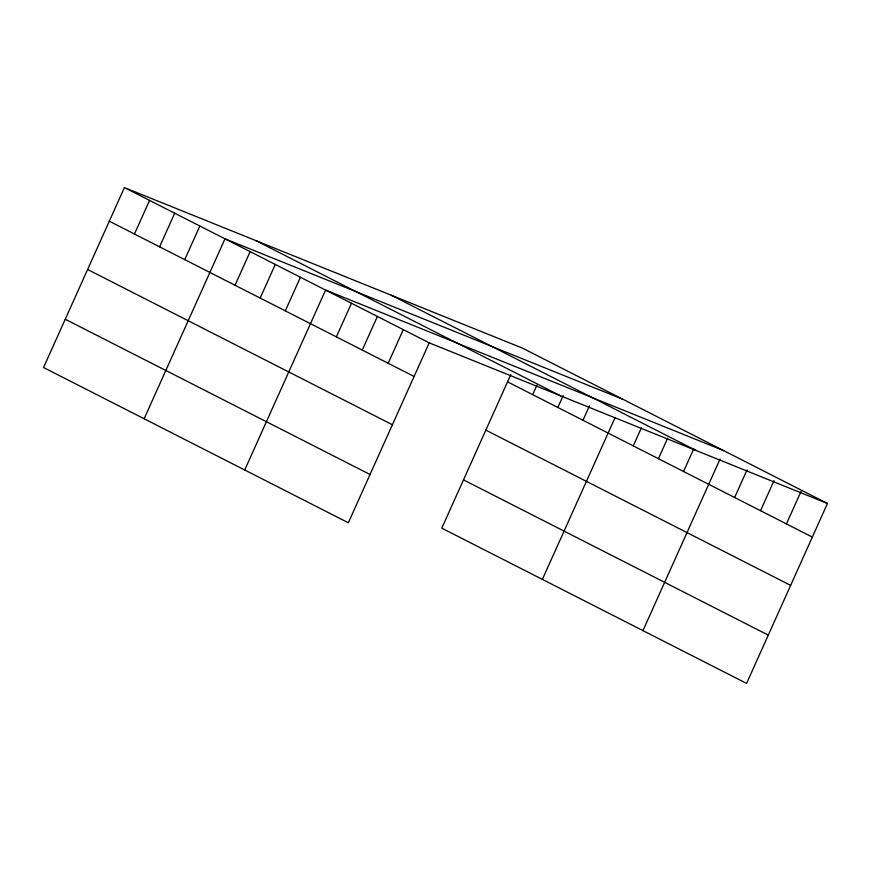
<?xml version="1.0" encoding="UTF-8"?>
<svg xmlns="http://www.w3.org/2000/svg" width="871" height="871" viewBox="0 0 871 871"><rect width="100%" height="100%" fill="white"/><g stroke="black" fill="none" stroke-linecap="round" stroke-linejoin="round"><path stroke-width="1.31" d="M124.411 187.592L43.55 367.529L348.335 522.774L429.207 342.836L124.411 187.592L522.665 348.226L827.45 503.471L746.589 683.408L441.793 528.164L510.787 374.639M134.45 234.027L149.562 200.395M159.6 246.831L174.712 213.21M184.739 259.634L199.851 226.014M144.129 418.755L225.001 238.828L623.244 399.451M235.028 285.253L250.14 251.632M260.179 298.067L275.29 264.436M285.318 310.871L300.43 277.25M244.707 469.992L325.58 290.054L723.823 450.688M336.369 336.881L351.481 303.25M362.282 350.077L377.393 316.445M388.183 363.272L403.295 329.641M532.693 394.65L537.015 385.047M557.843 407.465L563.243 395.456M582.982 420.268L589.46 405.864M542.372 579.389L615.144 417.47M633.271 445.887L641.372 427.879M658.422 458.69L667.6 438.276M683.561 471.505L693.817 448.685M642.95 630.626L720.045 459.093M734.623 497.504L747.035 469.883M760.525 510.7L774.014 480.683M786.437 523.896L801.004 491.473M429.207 342.836L827.45 503.471M391.242 295.215L696.027 450.459M255.834 240.603L560.63 395.848M507.553 381.846L812.338 537.091M109.311 221.212L414.095 376.468M485.855 430.132L790.639 585.377M87.612 269.498L392.396 424.743M463.492 479.877L768.287 635.122M65.249 319.243L370.033 474.499"/></g></svg>
